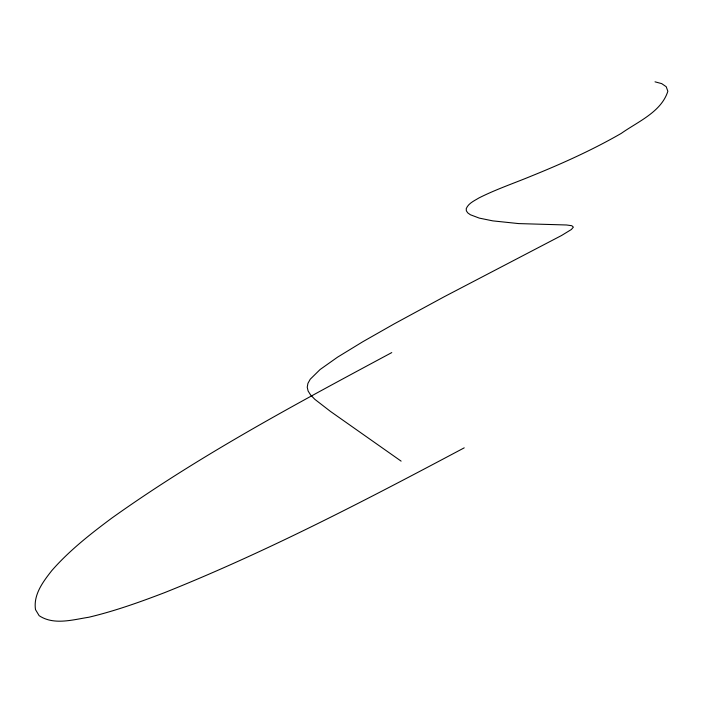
<?xml version="1.0" encoding="UTF-8"?>
<svg xmlns="http://www.w3.org/2000/svg" width="703" height="703" viewBox="0 0 703 703"><rect width="100%" height="100%" fill="white"/><g stroke="black" fill="none" stroke-linecap="round" stroke-linejoin="round"><path stroke-width="1.05" d="M391.764 352.59C296.191 403.874 200.056 455.122 111.61 518.234C90.379 534.052 69.369 550.519 51.864 570.52C43.155 581.592 33.208 594.65 35.502 609.615L39.14 615.679C53.867 625.477 72.717 619.738 88.806 617.243C114.712 611.1 139.8 602.12 164.643 592.62C267.72 551.38 366.281 499.886 464.217 447.846M655.02 81.829L661.69 83.622L666.198 86.706L667.85 91.249C661.356 112.005 637.726 121.716 621.25 133.394C592.471 149.959 562.128 163.606 531.38 176.049C513.858 183.307 495.808 189.406 478.866 197.991C474.244 200.83 468.444 203.281 466.247 208.615L466.344 210.795L467.715 212.833L470.333 214.731L479.288 218.106L492.803 220.874L518.673 223.589L566.539 224.986L571.829 225.716L573.367 227.131L571.363 229.503L561.556 235.505L444.155 296.78L394.269 323.837L362.871 341.693L337.563 357.159L320.085 369.532L310.243 379.216L307.932 383.355L307.237 387.221L308.107 391.009L310.585 394.945L314.83 399.33L330.384 411.36L401.114 461.133"/></g></svg>
